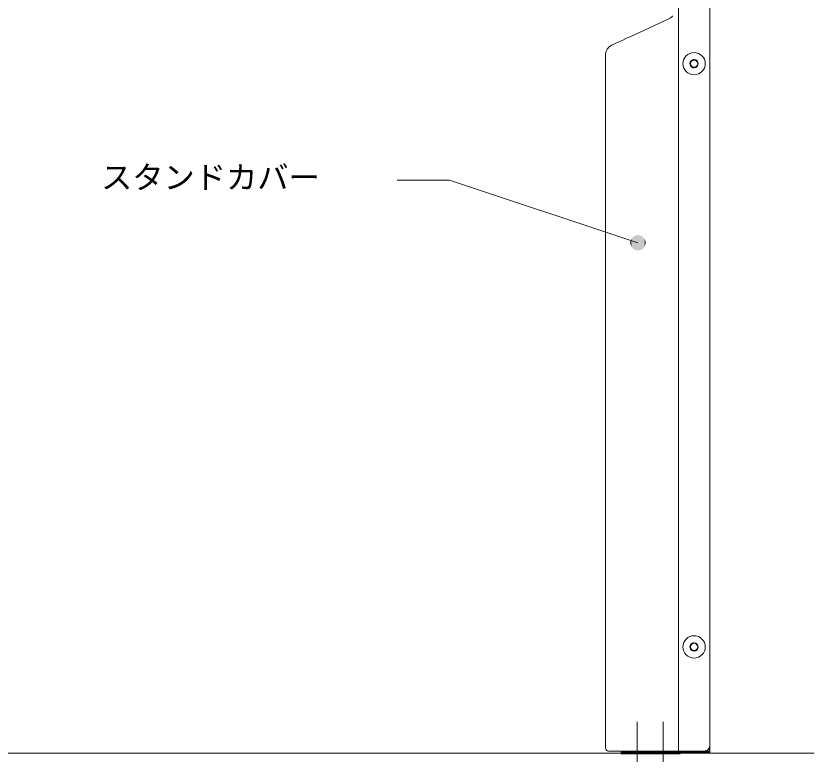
# Model space of a CAD drawing. Units: millimetres on the paper. Extents: x -203 to 203, y -143 to 143.
# Drawn here: x 40.4 to 117, y -97.1 to -26.2 of the extents above; entities that cross this region are included whole.
import ezdxf
from ezdxf.enums import TextEntityAlignment as Align

# ---------------------------------------------------------------- set-up
doc = ezdxf.new("R2010")
doc.units = ezdxf.units.MM
doc.header["$PDMODE"] = 32
doc.header["$PDSIZE"] = 0.5
for name, color, linetype, lineweight in [('0-1_DIMENSION_LINES$02_DIMENSI', 1, 'Continuous', 20), ('0-2_DIMENSION_LINES$05_HIDE_LI', 7, 'Continuous', 20), ('0-5_DIMENSION_LINES$03_LINES', 7, 'Continuous', 18), ('0-6_DIMENSION_LINES$01_CENTER_', 7, 'Continuous', 20)]:
    doc.layers.add(name, color=color, linetype=linetype, lineweight=lineweight)
doc.layers.add('0-3_DEFPOINTS', color=7, linetype='Continuous')
doc.styles.add('ＭＳ ゴシック', font='')
doc.styles.get('ＭＳ ゴシック').set_extended_font_data('MS Gothic')

# ---------------------------------------------------------------- blocks, each defined once
blk = doc.blocks.new('D15')
at = {"layer": '0-1_DIMENSION_LINES$02_DIMENSI', "color": 7}
for p, q in [((1929.947, 959.88), (1914, 959.88)), ((1915, 876), (1915, 956.88)), ((1913.5, 873), (1916, 873))]:
    blk.add_line(p, q, dxfattribs=at)
for points in [[(1915.5, 956.88), (1914.5, 956.88), (1915, 959.88)], [(1914.5, 876), (1915.5, 876), (1915, 873)]]:
    blk.add_solid(points, dxfattribs=at)
at = {"layer": '0-3_DEFPOINTS'}
for p in [(1915, 959.88), (1931.447, 959.88), (1912, 873)]:
    blk.add_point(p, dxfattribs=at)
at = {"layer": '0-1_DIMENSION_LINES$02_DIMENSI', "color": 7, "style": 'ＭＳ ゴシック'}
blk.add_text('870', height=2.199, rotation=90, dxfattribs=at).set_placement((1914, 912.154), align=Align.BOTTOM_LEFT)
blk = doc.blocks.new('U81')
at = {"layer": '0-1_DIMENSION_LINES$02_DIMENSI'}
for points in [[(1979.451, 921.625), (1979.351, 922), (1979.451, 922.375)], [(1979.726, 921.351), (1979.451, 922.375), (1979.726, 922.649)], [(1979.451, 921.625), (1979.451, 922.375), (1979.726, 921.351)], [(1980.101, 921.25), (1979.726, 922.649), (1980.101, 922.75)], [(1979.726, 921.351), (1979.726, 922.649), (1980.101, 921.25)], [(1980.101, 921.25), (1980.101, 922.75), (1980.476, 921.351)], [(1980.476, 921.351), (1980.101, 922.75), (1980.476, 922.649)], [(1980.476, 921.351), (1980.476, 922.649), (1980.75, 921.625)], [(1980.75, 921.625), (1980.476, 922.649), (1980.75, 922.375)], [(1980.75, 921.625), (1980.75, 922.375), (1980.851, 922)]]:
    blk.add_solid(points, dxfattribs=at)

msp = doc.modelspace()

# ---------------------------------------------------------------- linework, layer by layer
at = {"layer": '0-1_DIMENSION_LINES$02_DIMENSI', "lineweight": 18}
for p, q in [((82, -42), (77, -42)), ((100.101, -48), (82, -42))]:
    msp.add_line(p, q, dxfattribs=at)
at = {"layer": '0-2_DIMENSION_LINES$05_HIDE_LI'}
msp.add_line((103.991, -96.928), (103.991, 8.312), dxfattribs=at)
at = {"layer": '0-5_DIMENSION_LINES$03_LINES'}
for p, q in [((107, 27.2), (107, -97)), ((100.232, -27.81), (103.194, -26.443)), ((103.286, -26.389), (103.194, -26.443)), ((103.36, -26.322), (103.286, -26.389)), ((103.407, -26.264), (103.36, -26.322)), ((103.426, -26.228), (103.407, -26.264)), ((98.948, -28.402), (99.328, -28.227)), ((99.328, -28.227), (99.765, -28.026)), ((99.765, -28.026), (100.232, -27.81)), ((97.566, -29.041), (97.328, -29.195)), ((97.566, -29.041), (97.642, -29.006)), ((97.642, -29.006), (97.798, -28.933)), ((97.798, -28.933), (98.049, -28.818)), ((98.049, -28.818), (98.652, -28.54)), ((98.652, -28.54), (98.948, -28.402)), ((97.025, -29.668), (96.985, -29.949)), ((97.142, -29.41), (97.025, -29.668)), ((97.328, -29.195), (97.142, -29.41)), ((96.985, -29.949), (96.985, -96.509)), ((106.931, -96.534), (106.943, -96.509)), ((106.985, -96.649), (106.985, -96.309)), ((-63, -97), (117, -97)), ((97.285, -96.809), (97.518, -96.809)), ((98.457, -96.809), (97.518, -96.809)), ((100.59, -96.809), (98.457, -96.809)), ((98.491, -96.928), (103.991, -96.928)), ((98.491, -97.088), (98.491, -96.928)), ((98.491, -97.088), (104.151, -97.088)), ((99.874, -97.015), (99.874, -96.855)), ((106.485, -96.809), (100.59, -96.809)), ((102.374, -97.015), (102.374, -96.855)), ((103.991, -96.928), (106.991, -96.928)), ((104.151, -97.088), (104.151, -96.928)), ((106.485, -96.809), (106.507, -96.808)), ((106.507, -96.808), (106.532, -96.807)), ((106.532, -96.807), (106.56, -96.803)), ((106.56, -96.803), (106.59, -96.798)), ((106.59, -96.798), (106.62, -96.79)), ((106.62, -96.79), (106.649, -96.781)), ((106.649, -96.781), (106.678, -96.77)), ((106.678, -96.77), (106.704, -96.758)), ((106.704, -96.758), (106.729, -96.745)), ((106.729, -96.745), (106.753, -96.731)), ((106.753, -96.731), (106.778, -96.714)), ((106.778, -96.714), (106.812, -96.687)), ((106.812, -96.687), (106.854, -96.646)), ((106.846, -96.649), (106.985, -96.649)), ((106.854, -96.646), (106.891, -96.6)), ((106.891, -96.6), (106.916, -96.561)), ((106.916, -96.561), (106.931, -96.534))]:
    msp.add_line(p, q, dxfattribs=at)
msp.add_lwpolyline([(106.485, -96.809), (106.985, -96.809), (106.985, -96.649)], dxfattribs=at)
for centre, radius, start, end in [((105.485, -30.809), 1.075, 0, 180), ((105.485, -30.809), 0.4, 89.71352, 269.71352), ((105.485, -30.809), 0.35, 359.67259, 179.67258), ((105.485, -30.809), 0.4, 269.71352, 89.71352), ((105.485, -30.809), 1.075, 180, 0), ((105.485, -30.809), 0.35, 179.67397, 359.67259), ((105.485, -86.809), 1.075, 0, 180), ((105.485, -86.809), 0.4, 89.71352, 269.71352), ((105.485, -86.809), 0.35, 359.67259, 179.67258), ((105.485, -86.809), 0.4, 269.71352, 89.71352), ((105.485, -86.809), 1.075, 180, 0), ((105.485, -86.809), 0.35, 179.67397, 359.67259), ((97.285, -96.509), 0.3, 180, 270), ((106.485, -96.309), 0.5, 336.42182, 0)]:
    msp.add_arc(centre, radius, start, end, dxfattribs=at)
at = {"layer": '0-6_DIMENSION_LINES$01_CENTER_'}
for p, q in [((100.024, -94), (100.024, -105.01)), ((102.524, -94.013), (102.524, -105))]:
    msp.add_line(p, q, dxfattribs=at)

# ---------------------------------------------------------------- block references
at = {"layer": '0-1_DIMENSION_LINES$02_DIMENSI'}
for name in ['D15', 'U81']:
    msp.add_blockref(name, (-1880, -970), dxfattribs=at)

# ---------------------------------------------------------------- texts
at = {"layer": '0-1_DIMENSION_LINES$02_DIMENSI', "color": 7, "style": 'ＭＳ ゴシック'}
msp.add_text('スタンドカバー', height=2.199, dxfattribs=at).set_placement((48.565, -43.478), align=Align.BOTTOM_LEFT)

doc.saveas('drawing.dxf')
